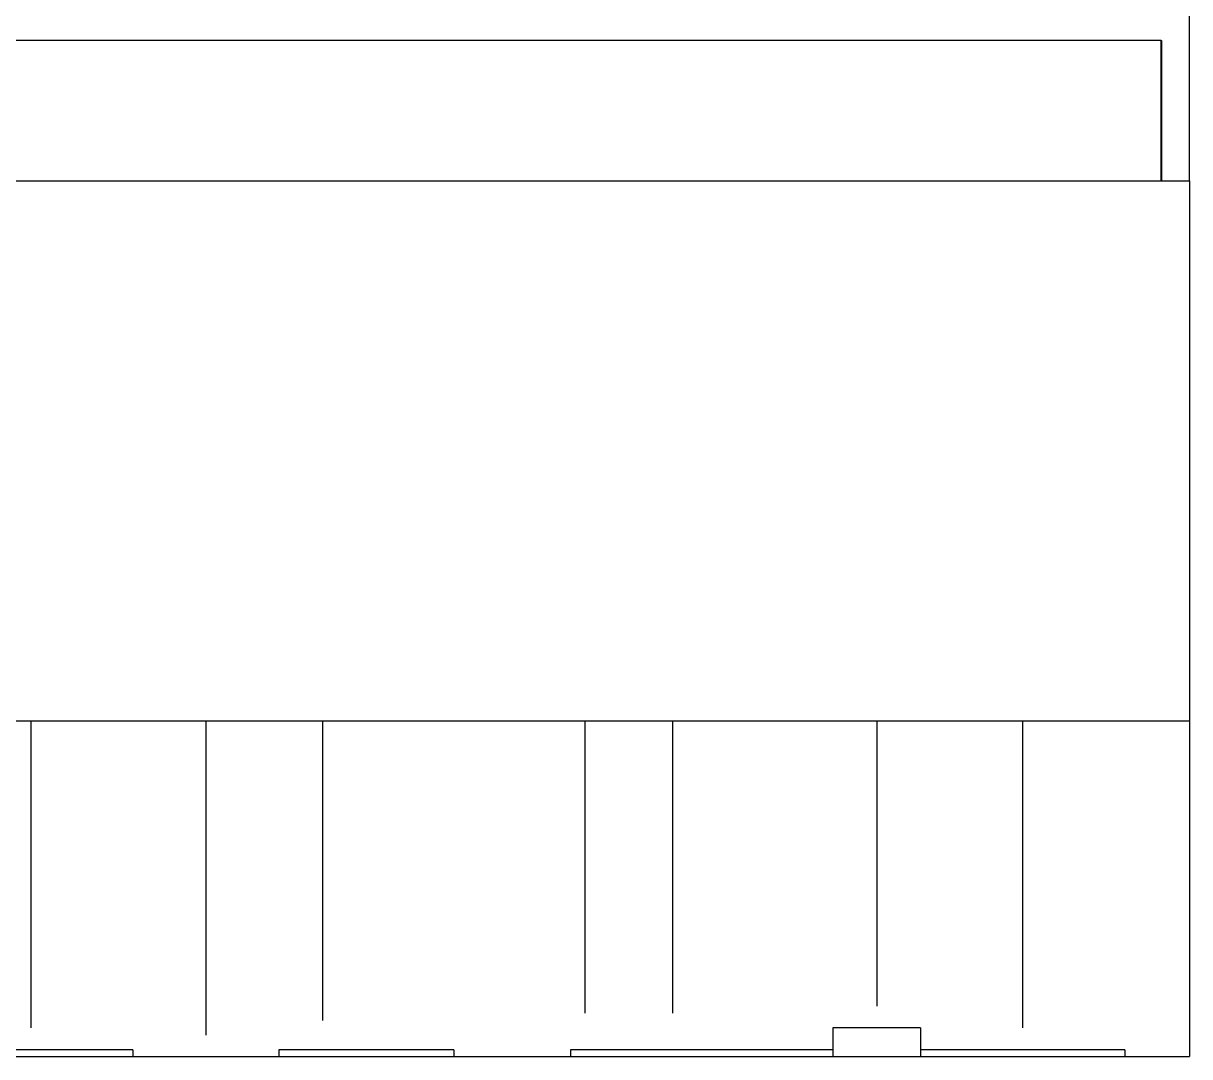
# Model space of a CAD drawing. Header units: inches. Extents: x 1397 to 20304, y -27267 to -746.
# Drawn here: x 17259.59 to 17279.58, y -23876.76 to -23859.06 of the extents above; entities that cross this region are included whole.
import ezdxf

# ---------------------------------------------------------------- set-up
doc = ezdxf.new("R2010")
doc.units = ezdxf.units.IN
doc.header["$LTSCALE"] = 17
doc.header["$MEASUREMENT"] = 0
doc.layers.add('25 BOT BAR', color=12, linetype='Continuous', lineweight=25)

# ---------------------------------------------------------------- blocks, each defined once
blk = doc.blocks.new('A$C261f3448')
for p, q in [((40, 0), (40, 24)), ((39.513, 2.408), (18.27, 2.408)), ((39.513, 0), (39.513, 2.408)), ((39.513, 2.408), (39.516, 2.408)), ((39.516, 2.408), (39.516, 0)), ((0, 0), (40, 0)), ((39.513, 0), (39.516, 0)), ((39.516, 0), (40, 0))]:
    blk.add_line(p, q)

msp = doc.modelspace()

# ---------------------------------------------------------------- hatches: boundary and pattern name
at = {"layer": '25 BOT BAR'}
h = msp.add_hatch(dxfattribs=at)
h.set_pattern_fill('AR-RSHKE', color=8, scale=0.5, angle=180)
h.set_pattern_definition([(180, (-489.537, -2672.648), (-12.75, -6), [3, -2.5, 3.5, -1.5, 4.5, -2]), (180, (-492.537, -2672.898), (-12.75, -6), [2.5, -9.5, 2, -3]), (180, (-498.537, -2672.273), (-12.75, -6), [1.5, -15.5]), (270, (-489.537, -2672.6483), (4.25, -6), [5.75, -18.25]), (270, (-492.537, -2672.6483), (4.25, -6), [5.625, -18.375]), (270, (-495.037, -2672.6483), (4.25, -6), [5.25, -18.75]), (270, (-498.537, -2672.2733), (4.25, -6), [5.75, -18.25]), (270, (-500.037, -2672.2733), (4.25, -6), [5.75, -18.25]), (270, (-504.537, -2672.6483), (4.25, -6), [5.5, -18.5])])
h.paths.add_polyline_path([(17279.583, -23876.759), (17279.583, -23871.009), (17242.583, -23871.009), (17258.583, -23876.759)])

# ---------------------------------------------------------------- linework, layer by layer
for p, q in [((17279.583, -23861.759), (17279.583, -23876.759)), ((17242.583, -23871.009), (17279.583, -23871.009)), ((17258.583, -23876.759), (17279.583, -23876.759))]:
    msp.add_line(p, q, dxfattribs=at)

# ---------------------------------------------------------------- block references
msp.add_blockref('A$C261f3448', (17239.583, -23861.759), dxfattribs=at)

doc.saveas('drawing.dxf')
